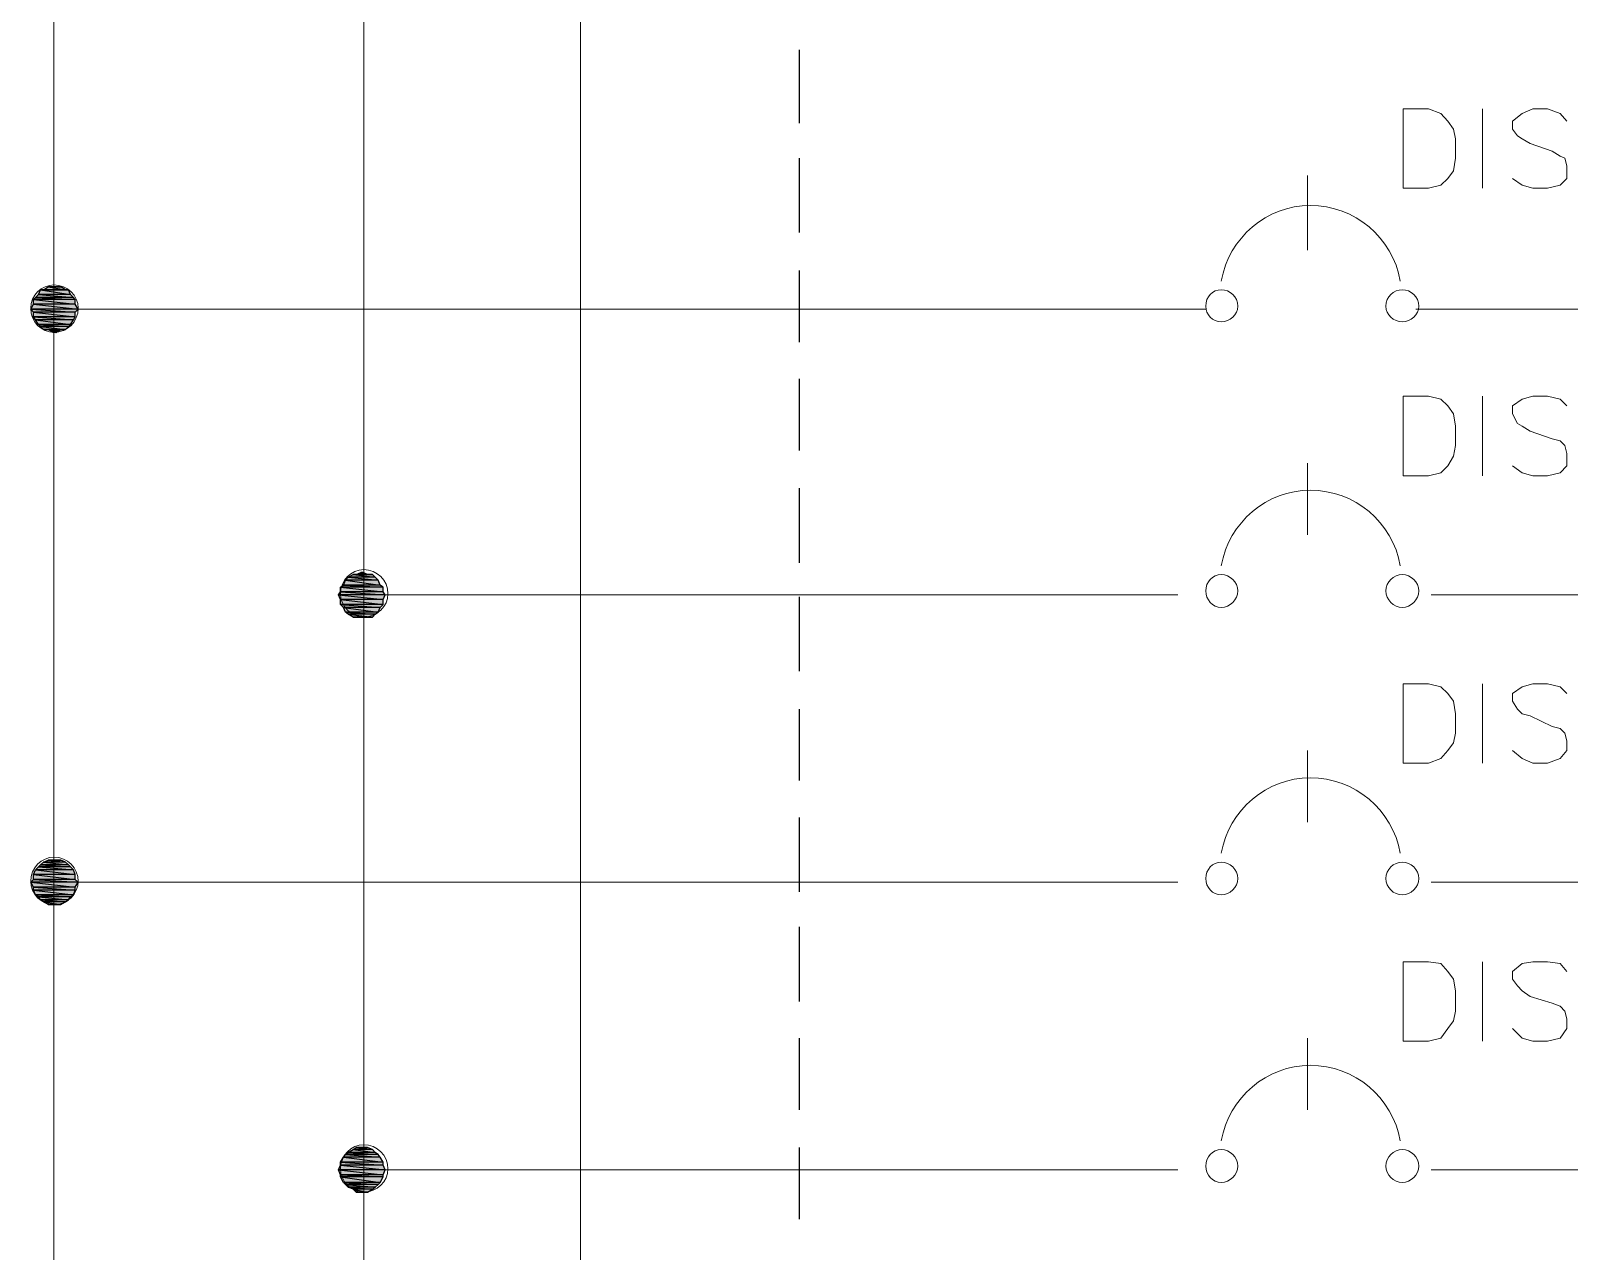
# Model space of a CAD drawing. Header units: millimetres. Extents: x 3240 to 3412, y 1366 to 1426.
# Drawn here: x 3254.672 to 3257.301, y 1374.691 to 1376.776 of the extents above; entities that cross this region are included whole.
import ezdxf

# ---------------------------------------------------------------- set-up
doc = ezdxf.new("R2010")
doc.units = ezdxf.units.MM

msp = doc.modelspace()

# ---------------------------------------------------------------- hatches: boundary and pattern name
at = {"true_color": 0x000007}
h = msp.add_hatch(color=7, dxfattribs=at)
h.paths.add_polyline_path([(3254.7444, 1376.32), (3254.6799, 1376.32), (3254.7477, 1376.3167)])
h.paths.add_polyline_path([(3254.6799, 1376.32), (3254.7477, 1376.3167), (3254.6766, 1376.3167)])
h = msp.add_hatch(color=7, dxfattribs=at)
h.paths.add_polyline_path([(3254.7395, 1376.325), (3254.6849, 1376.325), (3254.7444, 1376.32)])
h.paths.add_polyline_path([(3254.6849, 1376.325), (3254.7444, 1376.32), (3254.6799, 1376.32)])
h = msp.add_hatch(color=7, dxfattribs=at)
h.paths.add_polyline_path([(3254.7362, 1376.3333), (3254.6882, 1376.3333), (3254.7395, 1376.325)])
h.paths.add_polyline_path([(3254.6882, 1376.3333), (3254.7395, 1376.325), (3254.6849, 1376.325)])
h = msp.add_hatch(color=7, dxfattribs=at)
h.paths.add_polyline_path([(3254.7229, 1376.3382), (3254.7014, 1376.3382), (3254.7312, 1376.3333)])
h.paths.add_polyline_path([(3254.7014, 1376.3382), (3254.7312, 1376.3333), (3254.6932, 1376.3333)])
h = msp.add_hatch(color=7, dxfattribs=at)
h.paths.add_polyline_path([(3254.7477, 1376.3085), (3254.6766, 1376.3085), (3254.7527, 1376.3002)])
h.paths.add_polyline_path([(3254.6766, 1376.3085), (3254.7527, 1376.3002), (3254.6717, 1376.3002)])
h = msp.add_hatch(color=7, dxfattribs=at)
h.paths.add_polyline_path([(3254.7527, 1376.3002), (3254.6717, 1376.3002), (3254.7477, 1376.2952)])
h.paths.add_polyline_path([(3254.6717, 1376.3002), (3254.7477, 1376.2952), (3254.6766, 1376.2952)])
h = msp.add_hatch(color=7, dxfattribs=at)
h.paths.add_polyline_path([(3254.7477, 1376.3167), (3254.6766, 1376.3167), (3254.7477, 1376.3085)])
h.paths.add_polyline_path([(3254.6766, 1376.3167), (3254.7477, 1376.3085), (3254.6766, 1376.3085)])
h = msp.add_hatch(color=7, dxfattribs=at)
h.paths.add_polyline_path([(3254.7477, 1376.2952), (3254.6766, 1376.2952), (3254.7477, 1376.287)])
h.paths.add_polyline_path([(3254.6766, 1376.2952), (3254.7477, 1376.287), (3254.6766, 1376.287)])
h = msp.add_hatch(color=7, dxfattribs=at)
h.paths.add_polyline_path([(3254.7477, 1376.287), (3254.6766, 1376.287), (3254.7444, 1376.282)])
h.paths.add_polyline_path([(3254.6766, 1376.287), (3254.7444, 1376.282), (3254.6799, 1376.282)])
h = msp.add_hatch(color=7, dxfattribs=at)
h.paths.add_polyline_path([(3254.7444, 1376.282), (3254.6799, 1376.282), (3254.7395, 1376.2737)])
h.paths.add_polyline_path([(3254.6799, 1376.282), (3254.7395, 1376.2737), (3254.6849, 1376.2737)])
h = msp.add_hatch(color=7, dxfattribs=at)
h.paths.add_polyline_path([(3254.7395, 1376.2737), (3254.6849, 1376.2737), (3254.7362, 1376.2704)])
h.paths.add_polyline_path([(3254.6849, 1376.2737), (3254.7362, 1376.2704), (3254.6882, 1376.2704)])
h = msp.add_hatch(color=7, dxfattribs=at)
h.paths.add_polyline_path([(3254.7362, 1376.2704), (3254.6882, 1376.2704), (3254.7312, 1376.2655)])
h.paths.add_polyline_path([(3254.6882, 1376.2704), (3254.7312, 1376.2655), (3254.6932, 1376.2655)])
h = msp.add_hatch(color=7, dxfattribs=at)
h.paths.add_polyline_path([(3254.7229, 1376.2655), (3254.7014, 1376.2655), (3254.7147, 1376.2605)])
h.paths.add_polyline_path([(3254.7014, 1376.2655), (3254.7147, 1376.2605), (3254.7097, 1376.2605)])
h = msp.add_hatch(color=7, dxfattribs=at)
h.paths.add_polyline_path([(3255.2555, 1375.847), (3255.2224, 1375.847), (3255.2604, 1375.8421)])
h.paths.add_polyline_path([(3255.2224, 1375.847), (3255.2604, 1375.8421), (3255.2141, 1375.8421)])
h = msp.add_hatch(color=7, dxfattribs=at)
h.paths.add_polyline_path([(3255.2389, 1375.8503), (3255.2356, 1375.8503), (3255.2472, 1375.847)])
h.paths.add_polyline_path([(3255.2356, 1375.8503), (3255.2472, 1375.847), (3255.2274, 1375.847)])
h = msp.add_hatch(color=7, dxfattribs=at)
h.paths.add_polyline_path([(3255.2687, 1375.8288), (3255.2059, 1375.8288), (3255.2737, 1375.8255)])
h.paths.add_polyline_path([(3255.2059, 1375.8288), (3255.2737, 1375.8255), (3255.2009, 1375.8255)])
h = msp.add_hatch(color=7, dxfattribs=at)
h.paths.add_polyline_path([(3255.2737, 1375.8255), (3255.2009, 1375.8255), (3255.2737, 1375.8173)])
h.paths.add_polyline_path([(3255.2009, 1375.8255), (3255.2737, 1375.8173), (3255.2009, 1375.8173)])
h = msp.add_hatch(color=7, dxfattribs=at)
h.paths.add_polyline_path([(3255.2654, 1375.8371), (3255.2092, 1375.8371), (3255.2687, 1375.8288)])
h.paths.add_polyline_path([(3255.2092, 1375.8371), (3255.2687, 1375.8288), (3255.2059, 1375.8288)])
h = msp.add_hatch(color=7, dxfattribs=at)
h.paths.add_polyline_path([(3255.2604, 1375.8421), (3255.2141, 1375.8421), (3255.2654, 1375.8371)])
h.paths.add_polyline_path([(3255.2141, 1375.8421), (3255.2654, 1375.8371), (3255.2092, 1375.8371)])
h = msp.add_hatch(color=7, dxfattribs=at)
h.paths.add_polyline_path([(3255.2737, 1375.8173), (3255.2009, 1375.8173), (3255.277, 1375.8123)])
h.paths.add_polyline_path([(3255.2009, 1375.8173), (3255.277, 1375.8123), (3255.1976, 1375.8123)])
h = msp.add_hatch(color=7, dxfattribs=at)
h.paths.add_polyline_path([(3255.277, 1375.8123), (3255.1976, 1375.8123), (3255.2737, 1375.804)])
h.paths.add_polyline_path([(3255.1976, 1375.8123), (3255.2737, 1375.804), (3255.2009, 1375.804)])
h = msp.add_hatch(color=7, dxfattribs=at)
h.paths.add_polyline_path([(3255.2737, 1375.804), (3255.2009, 1375.804), (3255.2737, 1375.7958)])
h.paths.add_polyline_path([(3255.2009, 1375.804), (3255.2737, 1375.7958), (3255.2009, 1375.7958)])
h = msp.add_hatch(color=7, dxfattribs=at)
h.paths.add_polyline_path([(3255.2737, 1375.7958), (3255.2009, 1375.7958), (3255.2687, 1375.7908)])
h.paths.add_polyline_path([(3255.2009, 1375.7958), (3255.2687, 1375.7908), (3255.2059, 1375.7908)])
h = msp.add_hatch(color=7, dxfattribs=at)
h.paths.add_polyline_path([(3255.2687, 1375.7908), (3255.2059, 1375.7908), (3255.2654, 1375.7825)])
h.paths.add_polyline_path([(3255.2059, 1375.7908), (3255.2654, 1375.7825), (3255.2092, 1375.7825)])
h = msp.add_hatch(color=7, dxfattribs=at)
h.paths.add_polyline_path([(3255.2654, 1375.7825), (3255.2092, 1375.7825), (3255.2604, 1375.7792)])
h.paths.add_polyline_path([(3255.2092, 1375.7825), (3255.2604, 1375.7792), (3255.2141, 1375.7792)])
h = msp.add_hatch(color=7, dxfattribs=at)
h.paths.add_polyline_path([(3255.2604, 1375.7792), (3255.2141, 1375.7792), (3255.2555, 1375.7743)])
h.paths.add_polyline_path([(3255.2141, 1375.7792), (3255.2555, 1375.7743), (3255.2224, 1375.7743)])
h = msp.add_hatch(color=7, dxfattribs=at)
h.paths.add_polyline_path([(3254.7395, 1375.3476), (3254.6849, 1375.3476), (3254.7444, 1375.3426)])
h.paths.add_polyline_path([(3254.6849, 1375.3476), (3254.7444, 1375.3426), (3254.6799, 1375.3426)])
h = msp.add_hatch(color=7, dxfattribs=at)
h.paths.add_polyline_path([(3254.7362, 1375.3509), (3254.6882, 1375.3509), (3254.7395, 1375.3476)])
h.paths.add_polyline_path([(3254.6882, 1375.3509), (3254.7395, 1375.3476), (3254.6849, 1375.3476)])
h = msp.add_hatch(color=7, dxfattribs=at)
h.paths.add_polyline_path([(3254.7312, 1375.3558), (3254.6932, 1375.3558), (3254.7362, 1375.3509)])
h.paths.add_polyline_path([(3254.6932, 1375.3558), (3254.7362, 1375.3509), (3254.6882, 1375.3509)])
h = msp.add_hatch(color=7, dxfattribs=at)
h.paths.add_polyline_path([(3254.7229, 1375.3591), (3254.7014, 1375.3591), (3254.7312, 1375.3558)])
h.paths.add_polyline_path([(3254.7014, 1375.3591), (3254.7312, 1375.3558), (3254.6932, 1375.3558)])
h = msp.add_hatch(color=7, dxfattribs=at)
h.paths.add_polyline_path([(3254.7477, 1375.3261), (3254.6766, 1375.3261), (3254.7527, 1375.3211)])
h.paths.add_polyline_path([(3254.6766, 1375.3261), (3254.7527, 1375.3211), (3254.6717, 1375.3211)])
h = msp.add_hatch(color=7, dxfattribs=at)
h.paths.add_polyline_path([(3254.7527, 1375.3211), (3254.6717, 1375.3211), (3254.7477, 1375.3128)])
h.paths.add_polyline_path([(3254.6717, 1375.3211), (3254.7477, 1375.3128), (3254.6766, 1375.3128)])
h = msp.add_hatch(color=7, dxfattribs=at)
h.paths.add_polyline_path([(3254.7444, 1375.3426), (3254.6799, 1375.3426), (3254.7477, 1375.3343)])
h.paths.add_polyline_path([(3254.6799, 1375.3426), (3254.7477, 1375.3343), (3254.6766, 1375.3343)])
h = msp.add_hatch(color=7, dxfattribs=at)
h.paths.add_polyline_path([(3254.7477, 1375.3343), (3254.6766, 1375.3343), (3254.7477, 1375.3261)])
h.paths.add_polyline_path([(3254.6766, 1375.3343), (3254.7477, 1375.3261), (3254.6766, 1375.3261)])
h = msp.add_hatch(color=7, dxfattribs=at)
h.paths.add_polyline_path([(3254.7477, 1375.3128), (3254.6766, 1375.3128), (3254.7477, 1375.3079)])
h.paths.add_polyline_path([(3254.6766, 1375.3128), (3254.7477, 1375.3079), (3254.6766, 1375.3079)])
h = msp.add_hatch(color=7, dxfattribs=at)
h.paths.add_polyline_path([(3254.7477, 1375.3079), (3254.6766, 1375.3079), (3254.7444, 1375.2996)])
h.paths.add_polyline_path([(3254.6766, 1375.3079), (3254.7444, 1375.2996), (3254.6799, 1375.2996)])
h = msp.add_hatch(color=7, dxfattribs=at)
h.paths.add_polyline_path([(3254.7444, 1375.2996), (3254.6799, 1375.2996), (3254.7395, 1375.2963)])
h.paths.add_polyline_path([(3254.6799, 1375.2996), (3254.7395, 1375.2963), (3254.6849, 1375.2963)])
h = msp.add_hatch(color=7, dxfattribs=at)
h.paths.add_polyline_path([(3254.7395, 1375.2963), (3254.6849, 1375.2963), (3254.7362, 1375.2913)])
h.paths.add_polyline_path([(3254.6849, 1375.2963), (3254.7362, 1375.2913), (3254.6882, 1375.2913)])
h = msp.add_hatch(color=7, dxfattribs=at)
h.paths.add_polyline_path([(3254.7362, 1375.2913), (3254.6882, 1375.2913), (3254.7312, 1375.288)])
h.paths.add_polyline_path([(3254.6882, 1375.2913), (3254.7312, 1375.288), (3254.6932, 1375.288)])
h = msp.add_hatch(color=7, dxfattribs=at)
h.paths.add_polyline_path([(3254.7312, 1375.288), (3254.6932, 1375.288), (3254.7229, 1375.2831)])
h.paths.add_polyline_path([(3254.6932, 1375.288), (3254.7229, 1375.2831), (3254.7014, 1375.2831)])
h = msp.add_hatch(color=7, dxfattribs=at)
h.paths.add_polyline_path([(3255.2687, 1374.8514), (3255.2059, 1374.8514), (3255.2737, 1374.8431)])
h.paths.add_polyline_path([(3255.2059, 1374.8514), (3255.2737, 1374.8431), (3255.2009, 1374.8431)])
h = msp.add_hatch(color=7, dxfattribs=at)
h.paths.add_polyline_path([(3255.2654, 1374.8563), (3255.2092, 1374.8563), (3255.2687, 1374.8514)])
h.paths.add_polyline_path([(3255.2092, 1374.8563), (3255.2687, 1374.8514), (3255.2059, 1374.8514)])
h = msp.add_hatch(color=7, dxfattribs=at)
h.paths.add_polyline_path([(3255.2604, 1374.8597), (3255.2141, 1374.8597), (3255.2654, 1374.8563)])
h.paths.add_polyline_path([(3255.2141, 1374.8597), (3255.2654, 1374.8563), (3255.2092, 1374.8563)])
h = msp.add_hatch(color=7, dxfattribs=at)
h.paths.add_polyline_path([(3255.2555, 1374.8646), (3255.2224, 1374.8646), (3255.2604, 1374.8597)])
h.paths.add_polyline_path([(3255.2224, 1374.8646), (3255.2604, 1374.8597), (3255.2141, 1374.8597)])
h = msp.add_hatch(color=7, dxfattribs=at)
h.paths.add_polyline_path([(3255.2472, 1374.8679), (3255.2274, 1374.8679), (3255.2555, 1374.8646)])
h.paths.add_polyline_path([(3255.2274, 1374.8679), (3255.2555, 1374.8646), (3255.2224, 1374.8646)])
h = msp.add_hatch(color=7, dxfattribs=at)
h.paths.add_polyline_path([(3255.2737, 1374.8382), (3255.2009, 1374.8382), (3255.277, 1374.8299)])
h.paths.add_polyline_path([(3255.2009, 1374.8382), (3255.277, 1374.8299), (3255.1976, 1374.8299)])
h = msp.add_hatch(color=7, dxfattribs=at)
h.paths.add_polyline_path([(3255.277, 1374.8299), (3255.1976, 1374.8299), (3255.2737, 1374.8216)])
h.paths.add_polyline_path([(3255.1976, 1374.8299), (3255.2737, 1374.8216), (3255.2009, 1374.8216)])
h = msp.add_hatch(color=7, dxfattribs=at)
h.paths.add_polyline_path([(3255.2737, 1374.8431), (3255.2009, 1374.8431), (3255.2737, 1374.8382)])
h.paths.add_polyline_path([(3255.2009, 1374.8431), (3255.2737, 1374.8382), (3255.2009, 1374.8382)])
h = msp.add_hatch(color=7, dxfattribs=at)
h.paths.add_polyline_path([(3255.2737, 1374.8216), (3255.2009, 1374.8216), (3255.2737, 1374.8183)])
h.paths.add_polyline_path([(3255.2009, 1374.8216), (3255.2737, 1374.8183), (3255.2009, 1374.8183)])
h = msp.add_hatch(color=7, dxfattribs=at)
h.paths.add_polyline_path([(3255.2737, 1374.8183), (3255.2009, 1374.8183), (3255.2687, 1374.8084)])
h.paths.add_polyline_path([(3255.2009, 1374.8183), (3255.2687, 1374.8084), (3255.2059, 1374.8084)])
h = msp.add_hatch(color=7, dxfattribs=at)
h.paths.add_polyline_path([(3255.2687, 1374.8084), (3255.2059, 1374.8084), (3255.2654, 1374.8051)])
h.paths.add_polyline_path([(3255.2059, 1374.8084), (3255.2654, 1374.8051), (3255.2092, 1374.8051)])
h = msp.add_hatch(color=7, dxfattribs=at)
h.paths.add_polyline_path([(3255.2654, 1374.8051), (3255.2092, 1374.8051), (3255.2604, 1374.8001)])
h.paths.add_polyline_path([(3255.2092, 1374.8051), (3255.2604, 1374.8001), (3255.2141, 1374.8001)])
h = msp.add_hatch(color=7, dxfattribs=at)
h.paths.add_polyline_path([(3255.2604, 1374.8001), (3255.2141, 1374.8001), (3255.2555, 1374.7968)])
h.paths.add_polyline_path([(3255.2141, 1374.8001), (3255.2555, 1374.7968), (3255.2224, 1374.7968)])
h = msp.add_hatch(color=7, dxfattribs=at)
h.paths.add_polyline_path([(3255.2555, 1374.7968), (3255.2224, 1374.7968), (3255.2472, 1374.7918)])
h.paths.add_polyline_path([(3255.2224, 1374.7968), (3255.2472, 1374.7918), (3255.2274, 1374.7918)])

# ---------------------------------------------------------------- linework, layer by layer
at = {"color": 7, "linetype": 'Continuous', "lineweight": 13, "true_color": 0x000007}
msp.add_lwpolyline([(3255.6111, 1379.7072), (3255.6111, 1371.2194), (3255.6111, 1371.2194)], dxfattribs=at)
at = {"color": 7, "linetype": 'Continuous', "lineweight": 20, "true_color": 0x000007}
for points in [[(3254.7113, 1378.5727), (3254.7113, 1371.2194), (3254.7113, 1371.2194)], [(3255.2406, 1378.5727), (3255.2406, 1371.2194), (3255.2406, 1371.2194)]]:
    msp.add_lwpolyline(points, dxfattribs=at)
at = {"color": 7, "linetype": 'Continuous', "lineweight": 25, "true_color": 0x000007}
for points in [[(3255.9848, 1376.7434), (3255.9848, 1376.6178), (3255.9848, 1376.6178)], [(3255.9848, 1376.5582), (3255.9848, 1376.4309), (3255.9848, 1376.4309)], [(3255.9848, 1376.3664), (3255.9848, 1376.244), (3255.9848, 1376.244)], [(3255.9848, 1376.1811), (3255.9848, 1376.0587), (3255.9848, 1376.0587)], [(3255.9848, 1375.9942), (3255.9848, 1375.8669), (3255.9848, 1375.8669)], [(3255.9848, 1375.809), (3255.9848, 1375.6816), (3255.9848, 1375.6816)], [(3255.9848, 1375.6171), (3255.9848, 1375.4948), (3255.9848, 1375.4948)], [(3255.9848, 1375.4319), (3255.9848, 1375.3046), (3255.9848, 1375.3046)], [(3255.9848, 1375.245), (3255.9848, 1375.1177), (3255.9848, 1375.1177)], [(3255.9848, 1375.0548), (3255.9848, 1374.9324), (3255.9848, 1374.9324)], [(3255.9848, 1374.8679), (3255.9848, 1374.7455), (3255.9848, 1374.7455)]]:
    msp.add_lwpolyline(points, dxfattribs=at)
at = {"color": 7, "linetype": 'Continuous', "lineweight": 15, "true_color": 0x000007}
for points in [[(3257.0169, 1376.5069), (3257.0169, 1376.6426), (3257.0599, 1376.6426), (3257.0814, 1376.6343), (3257.093, 1376.6211), (3257.1029, 1376.6078), (3257.1062, 1376.5913), (3257.1062, 1376.5582), (3257.1029, 1376.5367), (3257.093, 1376.5235), (3257.0814, 1376.5119), (3257.0599, 1376.5069)], [(3257.0169, 1376.0157), (3257.0169, 1376.1514), (3257.0599, 1376.1514), (3257.0814, 1376.1464), (3257.093, 1376.1348), (3257.1029, 1376.1216), (3257.1062, 1376.1001), (3257.1062, 1376.067), (3257.1029, 1376.0488), (3257.093, 1376.0323), (3257.0814, 1376.0207), (3257.0599, 1376.0157)], [(3257.0169, 1375.5245), (3257.0169, 1375.6601), (3257.0599, 1375.6601), (3257.0814, 1375.6552), (3257.093, 1375.6436), (3257.1029, 1375.6304), (3257.1062, 1375.6089), (3257.1062, 1375.5758), (3257.1029, 1375.5593), (3257.093, 1375.546), (3257.0814, 1375.5328), (3257.0599, 1375.5245)], [(3257.0169, 1375.0499), (3257.0169, 1375.1855), (3257.0599, 1375.1855), (3257.0814, 1375.1822), (3257.093, 1375.1689), (3257.1029, 1375.1557), (3257.1062, 1375.1359), (3257.1062, 1375.1011), (3257.1029, 1375.0846), (3257.093, 1375.0714), (3257.0814, 1375.0548), (3257.0599, 1375.0499)]]:
    msp.add_lwpolyline(points, close=True, dxfattribs=at)
for points in [[(3257.1525, 1376.5069), (3257.1525, 1376.6426), (3257.1525, 1376.6426)], [(3257.2964, 1376.6211), (3257.2848, 1376.6343), (3257.2633, 1376.6426), (3257.2385, 1376.6426), (3257.2203, 1376.6343), (3257.2038, 1376.6211), (3257.2038, 1376.6078), (3257.212, 1376.5962), (3257.2203, 1376.5913), (3257.2335, 1376.583), (3257.2716, 1376.5698), (3257.2848, 1376.5615), (3257.2931, 1376.5582), (3257.2964, 1376.545), (3257.2964, 1376.5235), (3257.2848, 1376.5119), (3257.2633, 1376.5069), (3257.2385, 1376.5069), (3257.2203, 1376.5119), (3257.2038, 1376.5235)], [(3256.8531, 1376.4011), (3256.8531, 1376.5284), (3256.8531, 1376.5284)], [(3254.7097, 1376.3002), (3256.6795, 1376.3002), (3256.6795, 1376.3002)], [(3257.0384, 1376.3002), (3260.3114, 1376.3002), (3260.3114, 1376.3002)], [(3257.1525, 1376.0157), (3257.1525, 1376.1514), (3257.1525, 1376.1514)], [(3257.2964, 1376.1348), (3257.2848, 1376.1464), (3257.2633, 1376.1514), (3257.2385, 1376.1514), (3257.2203, 1376.1464), (3257.2038, 1376.1348), (3257.2038, 1376.1216), (3257.212, 1376.105), (3257.2203, 1376.1001), (3257.2335, 1376.0918), (3257.2716, 1376.0786), (3257.2848, 1376.0753), (3257.2931, 1376.067), (3257.2964, 1376.0538), (3257.2964, 1376.0323), (3257.2848, 1376.0207), (3257.2633, 1376.0157), (3257.2385, 1376.0157), (3257.2203, 1376.0207), (3257.2038, 1376.0323)], [(3256.8531, 1375.9148), (3256.8531, 1376.0372), (3256.8531, 1376.0372)], [(3255.2389, 1375.8123), (3256.6315, 1375.8123), (3256.6315, 1375.8123)], [(3257.0648, 1375.8123), (3260.3114, 1375.8123), (3260.3114, 1375.8123)], [(3257.1525, 1375.5245), (3257.1525, 1375.6601), (3257.1525, 1375.6601)], [(3257.2964, 1375.6436), (3257.2848, 1375.6552), (3257.2633, 1375.6601), (3257.2385, 1375.6601), (3257.2203, 1375.6552), (3257.2038, 1375.6436), (3257.2038, 1375.6304), (3257.212, 1375.6171), (3257.2203, 1375.6089), (3257.2335, 1375.6056), (3257.2716, 1375.5874), (3257.2848, 1375.5841), (3257.2931, 1375.5758), (3257.2964, 1375.5626), (3257.2964, 1375.546), (3257.2848, 1375.5328), (3257.2633, 1375.5245), (3257.2385, 1375.5245), (3257.2203, 1375.5328), (3257.2038, 1375.546)], [(3256.8531, 1375.4236), (3256.8531, 1375.546), (3256.8531, 1375.546)], [(3254.7097, 1375.3211), (3256.6315, 1375.3211), (3256.6315, 1375.3211)], [(3257.0648, 1375.3211), (3260.3114, 1375.3211), (3260.3114, 1375.3211)], [(3257.1525, 1375.0499), (3257.1525, 1375.1855), (3257.1525, 1375.1855)], [(3257.2964, 1375.1689), (3257.2848, 1375.1822), (3257.2633, 1375.1855), (3257.2385, 1375.1855), (3257.2203, 1375.1822), (3257.2038, 1375.1689), (3257.2038, 1375.1557), (3257.212, 1375.1441), (3257.2203, 1375.1359), (3257.2335, 1375.1259), (3257.2716, 1375.1144), (3257.2848, 1375.1094), (3257.2931, 1375.1011), (3257.2964, 1375.0879), (3257.2964, 1375.0714), (3257.2848, 1375.0548), (3257.2633, 1375.0499), (3257.2385, 1375.0499), (3257.2203, 1375.0548), (3257.2038, 1375.0714)], [(3256.8531, 1374.9324), (3256.8531, 1375.0548), (3256.8531, 1375.0548)], [(3255.2389, 1374.8299), (3256.6315, 1374.8299), (3256.6315, 1374.8299)], [(3257.0648, 1374.8299), (3260.3114, 1374.8299), (3260.3114, 1374.8299)]]:
    msp.add_lwpolyline(points, dxfattribs=at)
at = {"color": 7, "linetype": 'Continuous', "lineweight": -2, "true_color": 0x000007}
for points in [[(3254.6799, 1376.32), (3254.7477, 1376.3167), (3254.6766, 1376.3167)], [(3254.6849, 1376.325), (3254.7444, 1376.32), (3254.6799, 1376.32)], [(3254.7444, 1376.32), (3254.6799, 1376.32), (3254.7477, 1376.3167)], [(3254.6882, 1376.3333), (3254.7395, 1376.325), (3254.6849, 1376.325)], [(3254.7395, 1376.325), (3254.6849, 1376.325), (3254.7444, 1376.32)], [(3254.6932, 1376.3333), (3254.7362, 1376.3333), (3254.6882, 1376.3333)], [(3254.7362, 1376.3333), (3254.6882, 1376.3333), (3254.7395, 1376.325)], [(3254.7014, 1376.3382), (3254.7312, 1376.3333), (3254.6932, 1376.3333)], [(3254.7312, 1376.3333), (3254.6932, 1376.3333), (3254.7362, 1376.3333)], [(3254.7097, 1376.3382), (3254.7229, 1376.3382), (3254.7014, 1376.3382)], [(3254.7229, 1376.3382), (3254.7014, 1376.3382), (3254.7312, 1376.3333)], [(3254.7147, 1376.3382), (3254.7097, 1376.3382), (3254.7229, 1376.3382)], [(3254.6766, 1376.3085), (3254.7527, 1376.3002), (3254.6717, 1376.3002)], [(3254.7527, 1376.3002), (3254.6717, 1376.3002), (3254.7477, 1376.2952)], [(3254.6717, 1376.3002), (3254.7477, 1376.2952), (3254.6766, 1376.2952)], [(3254.7477, 1376.3167), (3254.6766, 1376.3167), (3254.7477, 1376.3085)], [(3254.6766, 1376.3167), (3254.7477, 1376.3085), (3254.6766, 1376.3085)], [(3254.7477, 1376.3085), (3254.6766, 1376.3085), (3254.7527, 1376.3002)], [(3254.7477, 1376.2952), (3254.6766, 1376.2952), (3254.7477, 1376.287)], [(3254.6766, 1376.2952), (3254.7477, 1376.287), (3254.6766, 1376.287)], [(3254.7477, 1376.287), (3254.6766, 1376.287), (3254.7444, 1376.282)], [(3254.6766, 1376.287), (3254.7444, 1376.282), (3254.6799, 1376.282)], [(3254.7444, 1376.282), (3254.6799, 1376.282), (3254.7395, 1376.2737)], [(3254.6799, 1376.282), (3254.7395, 1376.2737), (3254.6849, 1376.2737)], [(3254.7395, 1376.2737), (3254.6849, 1376.2737), (3254.7362, 1376.2704)], [(3254.6849, 1376.2737), (3254.7362, 1376.2704), (3254.6882, 1376.2704)], [(3254.7362, 1376.2704), (3254.6882, 1376.2704), (3254.7312, 1376.2655)], [(3254.6882, 1376.2704), (3254.7312, 1376.2655), (3254.6932, 1376.2655)], [(3254.7312, 1376.2655), (3254.6932, 1376.2655), (3254.7229, 1376.2655)], [(3254.6932, 1376.2655), (3254.7229, 1376.2655), (3254.7014, 1376.2655)], [(3254.7229, 1376.2655), (3254.7014, 1376.2655), (3254.7147, 1376.2605)], [(3254.7014, 1376.2655), (3254.7147, 1376.2605), (3254.7097, 1376.2605)], [(3255.2224, 1375.847), (3255.2604, 1375.8421), (3255.2141, 1375.8421)], [(3255.2274, 1375.847), (3255.2555, 1375.847), (3255.2224, 1375.847)], [(3255.2555, 1375.847), (3255.2224, 1375.847), (3255.2604, 1375.8421)], [(3255.2356, 1375.8503), (3255.2472, 1375.847), (3255.2274, 1375.847)], [(3255.2472, 1375.847), (3255.2274, 1375.847), (3255.2555, 1375.847)], [(3255.2389, 1375.8503), (3255.2356, 1375.8503), (3255.2472, 1375.847)], [(3255.2059, 1375.8288), (3255.2737, 1375.8255), (3255.2009, 1375.8255)], [(3255.2737, 1375.8255), (3255.2009, 1375.8255), (3255.2737, 1375.8173)], [(3255.2009, 1375.8255), (3255.2737, 1375.8173), (3255.2009, 1375.8173)], [(3255.2092, 1375.8371), (3255.2687, 1375.8288), (3255.2059, 1375.8288)], [(3255.2687, 1375.8288), (3255.2059, 1375.8288), (3255.2737, 1375.8255)], [(3255.2141, 1375.8421), (3255.2654, 1375.8371), (3255.2092, 1375.8371)], [(3255.2654, 1375.8371), (3255.2092, 1375.8371), (3255.2687, 1375.8288)], [(3255.2604, 1375.8421), (3255.2141, 1375.8421), (3255.2654, 1375.8371)], [(3255.2009, 1375.8173), (3255.277, 1375.8123), (3255.1976, 1375.8123)], [(3255.277, 1375.8123), (3255.1976, 1375.8123), (3255.2737, 1375.804)], [(3255.1976, 1375.8123), (3255.2737, 1375.804), (3255.2009, 1375.804)], [(3255.2737, 1375.8173), (3255.2009, 1375.8173), (3255.277, 1375.8123)], [(3255.2737, 1375.804), (3255.2009, 1375.804), (3255.2737, 1375.7958)], [(3255.2009, 1375.804), (3255.2737, 1375.7958), (3255.2009, 1375.7958)], [(3255.2737, 1375.7958), (3255.2009, 1375.7958), (3255.2687, 1375.7908)], [(3255.2009, 1375.7958), (3255.2687, 1375.7908), (3255.2059, 1375.7908)], [(3255.2687, 1375.7908), (3255.2059, 1375.7908), (3255.2654, 1375.7825)], [(3255.2059, 1375.7908), (3255.2654, 1375.7825), (3255.2092, 1375.7825)], [(3255.2654, 1375.7825), (3255.2092, 1375.7825), (3255.2604, 1375.7792)], [(3255.2092, 1375.7825), (3255.2604, 1375.7792), (3255.2141, 1375.7792)], [(3255.2604, 1375.7792), (3255.2141, 1375.7792), (3255.2555, 1375.7743)], [(3255.2141, 1375.7792), (3255.2555, 1375.7743), (3255.2224, 1375.7743)], [(3255.2555, 1375.7743), (3255.2224, 1375.7743), (3255.2472, 1375.7743)], [(3255.2224, 1375.7743), (3255.2472, 1375.7743), (3255.2274, 1375.7743)], [(3255.2472, 1375.7743), (3255.2274, 1375.7743), (3255.2389, 1375.7743)], [(3255.2274, 1375.7743), (3255.2389, 1375.7743), (3255.2356, 1375.7743)], [(3254.6849, 1375.3476), (3254.7444, 1375.3426), (3254.6799, 1375.3426)], [(3254.6882, 1375.3509), (3254.7395, 1375.3476), (3254.6849, 1375.3476)], [(3254.7395, 1375.3476), (3254.6849, 1375.3476), (3254.7444, 1375.3426)], [(3254.6932, 1375.3558), (3254.7362, 1375.3509), (3254.6882, 1375.3509)], [(3254.7362, 1375.3509), (3254.6882, 1375.3509), (3254.7395, 1375.3476)], [(3254.7014, 1375.3591), (3254.7312, 1375.3558), (3254.6932, 1375.3558)], [(3254.7312, 1375.3558), (3254.6932, 1375.3558), (3254.7362, 1375.3509)], [(3254.7097, 1375.3591), (3254.7229, 1375.3591), (3254.7014, 1375.3591)], [(3254.7229, 1375.3591), (3254.7014, 1375.3591), (3254.7312, 1375.3558)], [(3254.7147, 1375.3591), (3254.7097, 1375.3591), (3254.7229, 1375.3591)], [(3254.6766, 1375.3261), (3254.7527, 1375.3211), (3254.6717, 1375.3211)], [(3254.7527, 1375.3211), (3254.6717, 1375.3211), (3254.7477, 1375.3128)], [(3254.6717, 1375.3211), (3254.7477, 1375.3128), (3254.6766, 1375.3128)], [(3254.6799, 1375.3426), (3254.7477, 1375.3343), (3254.6766, 1375.3343)], [(3254.7477, 1375.3343), (3254.6766, 1375.3343), (3254.7477, 1375.3261)], [(3254.6766, 1375.3343), (3254.7477, 1375.3261), (3254.6766, 1375.3261)], [(3254.7477, 1375.3261), (3254.6766, 1375.3261), (3254.7527, 1375.3211)], [(3254.7444, 1375.3426), (3254.6799, 1375.3426), (3254.7477, 1375.3343)], [(3254.7477, 1375.3128), (3254.6766, 1375.3128), (3254.7477, 1375.3079)], [(3254.6766, 1375.3128), (3254.7477, 1375.3079), (3254.6766, 1375.3079)], [(3254.7477, 1375.3079), (3254.6766, 1375.3079), (3254.7444, 1375.2996)], [(3254.6766, 1375.3079), (3254.7444, 1375.2996), (3254.6799, 1375.2996)], [(3254.7444, 1375.2996), (3254.6799, 1375.2996), (3254.7395, 1375.2963)], [(3254.6799, 1375.2996), (3254.7395, 1375.2963), (3254.6849, 1375.2963)], [(3254.7395, 1375.2963), (3254.6849, 1375.2963), (3254.7362, 1375.2913)], [(3254.6849, 1375.2963), (3254.7362, 1375.2913), (3254.6882, 1375.2913)], [(3254.7362, 1375.2913), (3254.6882, 1375.2913), (3254.7312, 1375.288)], [(3254.6882, 1375.2913), (3254.7312, 1375.288), (3254.6932, 1375.288)], [(3254.7312, 1375.288), (3254.6932, 1375.288), (3254.7229, 1375.2831)], [(3254.6932, 1375.288), (3254.7229, 1375.2831), (3254.7014, 1375.2831)], [(3254.7229, 1375.2831), (3254.7014, 1375.2831), (3254.7147, 1375.2831)], [(3254.7014, 1375.2831), (3254.7147, 1375.2831), (3254.7097, 1375.2831)], [(3255.2059, 1374.8514), (3255.2737, 1374.8431), (3255.2009, 1374.8431)], [(3255.2092, 1374.8563), (3255.2687, 1374.8514), (3255.2059, 1374.8514)], [(3255.2687, 1374.8514), (3255.2059, 1374.8514), (3255.2737, 1374.8431)], [(3255.2141, 1374.8597), (3255.2654, 1374.8563), (3255.2092, 1374.8563)], [(3255.2654, 1374.8563), (3255.2092, 1374.8563), (3255.2687, 1374.8514)], [(3255.2224, 1374.8646), (3255.2604, 1374.8597), (3255.2141, 1374.8597)], [(3255.2604, 1374.8597), (3255.2141, 1374.8597), (3255.2654, 1374.8563)], [(3255.2274, 1374.8679), (3255.2555, 1374.8646), (3255.2224, 1374.8646)], [(3255.2555, 1374.8646), (3255.2224, 1374.8646), (3255.2604, 1374.8597)], [(3255.2356, 1374.8679), (3255.2472, 1374.8679), (3255.2274, 1374.8679)], [(3255.2472, 1374.8679), (3255.2274, 1374.8679), (3255.2555, 1374.8646)], [(3255.2389, 1374.8679), (3255.2356, 1374.8679), (3255.2472, 1374.8679)], [(3255.2009, 1374.8382), (3255.277, 1374.8299), (3255.1976, 1374.8299)], [(3255.277, 1374.8299), (3255.1976, 1374.8299), (3255.2737, 1374.8216)], [(3255.1976, 1374.8299), (3255.2737, 1374.8216), (3255.2009, 1374.8216)], [(3255.2737, 1374.8431), (3255.2009, 1374.8431), (3255.2737, 1374.8382)], [(3255.2009, 1374.8431), (3255.2737, 1374.8382), (3255.2009, 1374.8382)], [(3255.2737, 1374.8382), (3255.2009, 1374.8382), (3255.277, 1374.8299)], [(3255.2737, 1374.8216), (3255.2009, 1374.8216), (3255.2737, 1374.8183)], [(3255.2009, 1374.8216), (3255.2737, 1374.8183), (3255.2009, 1374.8183)], [(3255.2737, 1374.8183), (3255.2009, 1374.8183), (3255.2687, 1374.8084)], [(3255.2009, 1374.8183), (3255.2687, 1374.8084), (3255.2059, 1374.8084)], [(3255.2687, 1374.8084), (3255.2059, 1374.8084), (3255.2654, 1374.8051)], [(3255.2059, 1374.8084), (3255.2654, 1374.8051), (3255.2092, 1374.8051)], [(3255.2654, 1374.8051), (3255.2092, 1374.8051), (3255.2604, 1374.8001)], [(3255.2092, 1374.8051), (3255.2604, 1374.8001), (3255.2141, 1374.8001)], [(3255.2604, 1374.8001), (3255.2141, 1374.8001), (3255.2555, 1374.7968)], [(3255.2141, 1374.8001), (3255.2555, 1374.7968), (3255.2224, 1374.7968)], [(3255.2555, 1374.7968), (3255.2224, 1374.7968), (3255.2472, 1374.7918)], [(3255.2224, 1374.7968), (3255.2472, 1374.7918), (3255.2274, 1374.7918)], [(3255.2472, 1374.7918), (3255.2274, 1374.7918), (3255.2389, 1374.7918)], [(3255.2274, 1374.7918), (3255.2389, 1374.7918), (3255.2356, 1374.7918)]]:
    msp.add_lwpolyline(points, close=True, dxfattribs=at)
at = {"color": 7, "linetype": 'Continuous', "lineweight": 15, "true_color": 0x000007}
for points, knots in [([(3257.0119, 1376.3482), (3256.9987, 1376.4226), (3256.9342, 1376.4772), (3256.8581, 1376.4772), (3256.8581, 1376.4772), (3256.7837, 1376.4772), (3256.7192, 1376.4226), (3256.7059, 1376.3482)], [0, 0, 0, 0, 0.125, 0.125, 0.125, 0.125001, 1, 1, 1, 1]), ([(3254.7527, 1376.3019), (3254.7527, 1376.3234), (3254.7345, 1376.3415), (3254.7113, 1376.3415), (3254.7113, 1376.3415), (3254.6898, 1376.3415), (3254.6717, 1376.3234), (3254.6717, 1376.3019), (3254.6717, 1376.3019), (3254.6717, 1376.2787), (3254.6898, 1376.2605), (3254.7113, 1376.2605), (3254.7113, 1376.2605), (3254.7345, 1376.2605), (3254.7527, 1376.2787), (3254.7527, 1376.3019)], [0, 0, 0, 0, 0.0625, 0.0625, 0.0625, 0.062501, 0.125, 0.125, 0.125, 0.125001, 0.1875, 0.1875, 0.1875, 0.187501, 1, 1, 1, 1]), ([(3256.7341, 1376.3052), (3256.7341, 1376.3217), (3256.7208, 1376.3333), (3256.7059, 1376.3333), (3256.7059, 1376.3333), (3256.6911, 1376.3333), (3256.6795, 1376.3217), (3256.6795, 1376.3052), (3256.6795, 1376.3052), (3256.6795, 1376.2903), (3256.6911, 1376.2787), (3256.7059, 1376.2787), (3256.7059, 1376.2787), (3256.7208, 1376.2787), (3256.7341, 1376.2903), (3256.7341, 1376.3052)], [0, 0, 0, 0, 0.0625, 0.0625, 0.0625, 0.062501, 0.125, 0.125, 0.125, 0.125001, 0.1875, 0.1875, 0.1875, 0.187501, 1, 1, 1, 1]), ([(3257.0433, 1376.3052), (3257.0433, 1376.3217), (3257.0301, 1376.3333), (3257.0152, 1376.3333), (3257.0152, 1376.3333), (3257.0003, 1376.3333), (3256.9871, 1376.3217), (3256.9871, 1376.3052), (3256.9871, 1376.3052), (3256.9871, 1376.2903), (3257.0003, 1376.2787), (3257.0152, 1376.2787), (3257.0152, 1376.2787), (3257.0301, 1376.2787), (3257.0433, 1376.2903), (3257.0433, 1376.3052)], [0, 0, 0, 0, 0.0625, 0.0625, 0.0625, 0.062501, 0.125, 0.125, 0.125, 0.125001, 0.1875, 0.1875, 0.1875, 0.187501, 1, 1, 1, 1]), ([(3257.0119, 1375.8619), (3256.9987, 1375.9363), (3256.9342, 1375.9909), (3256.8581, 1375.9909), (3256.8581, 1375.9909), (3256.7837, 1375.9909), (3256.7192, 1375.9363), (3256.7059, 1375.8619)], [0, 0, 0, 0, 0.125, 0.125, 0.125, 0.125001, 1, 1, 1, 1]), ([(3255.2819, 1375.814), (3255.2819, 1375.8371), (3255.2637, 1375.8553), (3255.2406, 1375.8553), (3255.2406, 1375.8553), (3255.2191, 1375.8553), (3255.2009, 1375.8371), (3255.2009, 1375.814), (3255.2009, 1375.814), (3255.2009, 1375.7925), (3255.2191, 1375.7743), (3255.2406, 1375.7743), (3255.2406, 1375.7743), (3255.2637, 1375.7743), (3255.2819, 1375.7925), (3255.2819, 1375.814)], [0, 0, 0, 0, 0.0625, 0.0625, 0.0625, 0.062501, 0.125, 0.125, 0.125, 0.125001, 0.1875, 0.1875, 0.1875, 0.187501, 1, 1, 1, 1]), ([(3256.7341, 1375.8189), (3256.7341, 1375.8338), (3256.7208, 1375.847), (3256.7059, 1375.847), (3256.7059, 1375.847), (3256.6911, 1375.847), (3256.6795, 1375.8338), (3256.6795, 1375.8189), (3256.6795, 1375.8189), (3256.6795, 1375.804), (3256.6911, 1375.7908), (3256.7059, 1375.7908), (3256.7059, 1375.7908), (3256.7208, 1375.7908), (3256.7341, 1375.804), (3256.7341, 1375.8189)], [0, 0, 0, 0, 0.0625, 0.0625, 0.0625, 0.062501, 0.125, 0.125, 0.125, 0.125001, 0.1875, 0.1875, 0.1875, 0.187501, 1, 1, 1, 1]), ([(3257.0433, 1375.8189), (3257.0433, 1375.8338), (3257.0301, 1375.847), (3257.0152, 1375.847), (3257.0152, 1375.847), (3257.0003, 1375.847), (3256.9871, 1375.8338), (3256.9871, 1375.8189), (3256.9871, 1375.8189), (3256.9871, 1375.804), (3257.0003, 1375.7908), (3257.0152, 1375.7908), (3257.0152, 1375.7908), (3257.0301, 1375.7908), (3257.0433, 1375.804), (3257.0433, 1375.8189)], [0, 0, 0, 0, 0.0625, 0.0625, 0.0625, 0.062501, 0.125, 0.125, 0.125, 0.125001, 0.1875, 0.1875, 0.1875, 0.187501, 1, 1, 1, 1]), ([(3257.0119, 1375.3707), (3256.9987, 1375.4451), (3256.9342, 1375.4997), (3256.8581, 1375.4997), (3256.8581, 1375.4997), (3256.7837, 1375.4997), (3256.7192, 1375.4451), (3256.7059, 1375.3707)], [0, 0, 0, 0, 0.125, 0.125, 0.125, 0.125001, 1, 1, 1, 1]), ([(3254.7527, 1375.3227), (3254.7527, 1375.3459), (3254.7345, 1375.3641), (3254.7113, 1375.3641), (3254.7113, 1375.3641), (3254.6898, 1375.3641), (3254.6717, 1375.3459), (3254.6717, 1375.3227), (3254.6717, 1375.3227), (3254.6717, 1375.3012), (3254.6898, 1375.2831), (3254.7113, 1375.2831), (3254.7113, 1375.2831), (3254.7345, 1375.2831), (3254.7527, 1375.3012), (3254.7527, 1375.3227)], [0, 0, 0, 0, 0.0625, 0.0625, 0.0625, 0.062501, 0.125, 0.125, 0.125, 0.125001, 0.1875, 0.1875, 0.1875, 0.187501, 1, 1, 1, 1]), ([(3256.7341, 1375.3277), (3256.7341, 1375.3426), (3256.7208, 1375.3558), (3256.7059, 1375.3558), (3256.7059, 1375.3558), (3256.6911, 1375.3558), (3256.6795, 1375.3426), (3256.6795, 1375.3277), (3256.6795, 1375.3277), (3256.6795, 1375.3128), (3256.6911, 1375.2996), (3256.7059, 1375.2996), (3256.7059, 1375.2996), (3256.7208, 1375.2996), (3256.7341, 1375.3128), (3256.7341, 1375.3277)], [0, 0, 0, 0, 0.0625, 0.0625, 0.0625, 0.062501, 0.125, 0.125, 0.125, 0.125001, 0.1875, 0.1875, 0.1875, 0.187501, 1, 1, 1, 1]), ([(3257.0433, 1375.3277), (3257.0433, 1375.3426), (3257.0301, 1375.3558), (3257.0152, 1375.3558), (3257.0152, 1375.3558), (3257.0003, 1375.3558), (3256.9871, 1375.3426), (3256.9871, 1375.3277), (3256.9871, 1375.3277), (3256.9871, 1375.3128), (3257.0003, 1375.2996), (3257.0152, 1375.2996), (3257.0152, 1375.2996), (3257.0301, 1375.2996), (3257.0433, 1375.3128), (3257.0433, 1375.3277)], [0, 0, 0, 0, 0.0625, 0.0625, 0.0625, 0.062501, 0.125, 0.125, 0.125, 0.125001, 0.1875, 0.1875, 0.1875, 0.187501, 1, 1, 1, 1]), ([(3257.0119, 1374.8795), (3256.9987, 1374.9539), (3256.9342, 1375.0085), (3256.8581, 1375.0085), (3256.8581, 1375.0085), (3256.7837, 1375.0085), (3256.7192, 1374.9539), (3256.7059, 1374.8795)], [0, 0, 0, 0, 0.125, 0.125, 0.125, 0.125001, 1, 1, 1, 1]), ([(3255.2819, 1374.8315), (3255.2819, 1374.8547), (3255.2637, 1374.8729), (3255.2406, 1374.8729), (3255.2406, 1374.8729), (3255.2191, 1374.8729), (3255.2009, 1374.8547), (3255.2009, 1374.8315), (3255.2009, 1374.8315), (3255.2009, 1374.81), (3255.2191, 1374.7918), (3255.2406, 1374.7918), (3255.2406, 1374.7918), (3255.2637, 1374.7918), (3255.2819, 1374.81), (3255.2819, 1374.8315)], [0, 0, 0, 0, 0.0625, 0.0625, 0.0625, 0.062501, 0.125, 0.125, 0.125, 0.125001, 0.1875, 0.1875, 0.1875, 0.187501, 1, 1, 1, 1]), ([(3256.7341, 1374.8365), (3256.7341, 1374.8514), (3256.7208, 1374.8646), (3256.7059, 1374.8646), (3256.7059, 1374.8646), (3256.6911, 1374.8646), (3256.6795, 1374.8514), (3256.6795, 1374.8365), (3256.6795, 1374.8365), (3256.6795, 1374.8216), (3256.6911, 1374.8084), (3256.7059, 1374.8084), (3256.7059, 1374.8084), (3256.7208, 1374.8084), (3256.7341, 1374.8216), (3256.7341, 1374.8365)], [0, 0, 0, 0, 0.0625, 0.0625, 0.0625, 0.062501, 0.125, 0.125, 0.125, 0.125001, 0.1875, 0.1875, 0.1875, 0.187501, 1, 1, 1, 1]), ([(3257.0433, 1374.8365), (3257.0433, 1374.8514), (3257.0301, 1374.8646), (3257.0152, 1374.8646), (3257.0152, 1374.8646), (3257.0003, 1374.8646), (3256.9871, 1374.8514), (3256.9871, 1374.8365), (3256.9871, 1374.8365), (3256.9871, 1374.8216), (3257.0003, 1374.8084), (3257.0152, 1374.8084), (3257.0152, 1374.8084), (3257.0301, 1374.8084), (3257.0433, 1374.8216), (3257.0433, 1374.8365)], [0, 0, 0, 0, 0.0625, 0.0625, 0.0625, 0.062501, 0.125, 0.125, 0.125, 0.125001, 0.1875, 0.1875, 0.1875, 0.187501, 1, 1, 1, 1])]:
    msp.add_open_spline(points, degree=3, knots=knots, dxfattribs=at)

doc.saveas('drawing.dxf')
